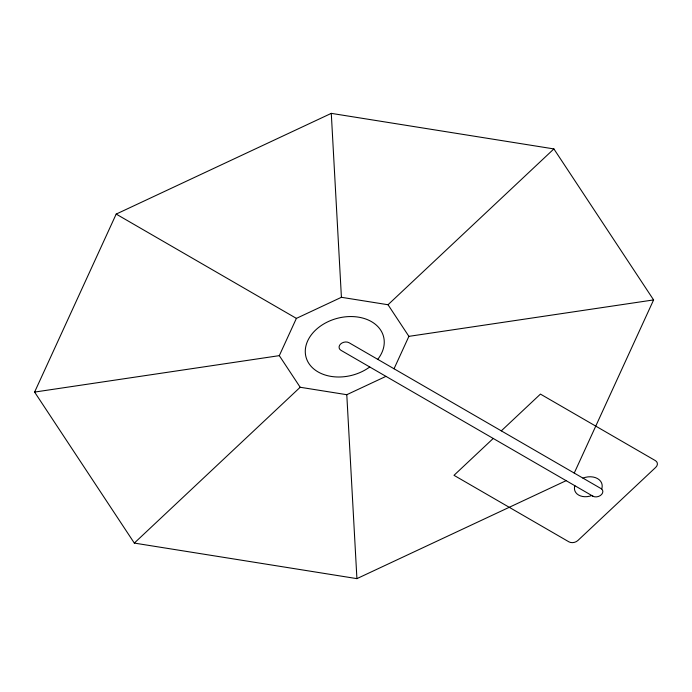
<?xml version="1.0" encoding="UTF-8"?>
<svg xmlns="http://www.w3.org/2000/svg" width="692" height="692" viewBox="0 0 692 692"><rect width="100%" height="100%" fill="white"/><g stroke="black" fill="none" stroke-linecap="round" stroke-linejoin="round"><path stroke-width="1.04" d="M566.16 480.655L356.916 578.633L134.317 543.082L34.6 392.079L116.187 214.088L331.286 113.367L553.894 148.918L653.603 299.921L574.239 473.068M34.6 392.079L279.308 355.645L296.392 318.381L341.416 297.3L388.022 304.74L408.894 336.355L394.033 368.775M134.317 543.082L300.181 387.26L346.787 394.7L385.963 376.362M388.022 304.74L553.894 148.918M493.24 438.451L453.995 475.317L568.893 541.827A6.462 4.74 -14.8 0 0 577.889 540.487L655.722 467.368A6.462 4.74 -14.8 0 0 655.35 460.604L540.443 394.103L501.311 430.865M408.894 336.355L653.603 299.921M593.546 496.527L340.983 350.325A6.055 4.446 -14.8 0 1 340.637 343.993A6.055 4.446 -14.8 0 1 349.062 342.739L601.711 488.976A6.185 4.541 -14.8 0 1 600.31 495.567A6.185 4.541 -14.8 0 1 591.807 495.507A13.157 9.653 -14.8 0 1 578.607 495.057A13.157 9.653 -14.8 0 1 574.879 485.706M116.187 214.088L296.392 318.381M279.308 355.645L300.181 387.26M331.286 113.367L341.416 297.3M346.787 394.7L356.916 578.633M582.949 478.12A14.575 10.691 -14.8 0 1 597.585 478.613A14.575 10.691 -14.8 0 1 601.711 488.976M369.744 366.976A40.101 29.419 -14.8 0 1 306.625 359.01A40.101 29.419 -14.8 0 1 351.052 316.547A40.101 29.419 -14.8 0 1 377.737 359.338"/></g></svg>
